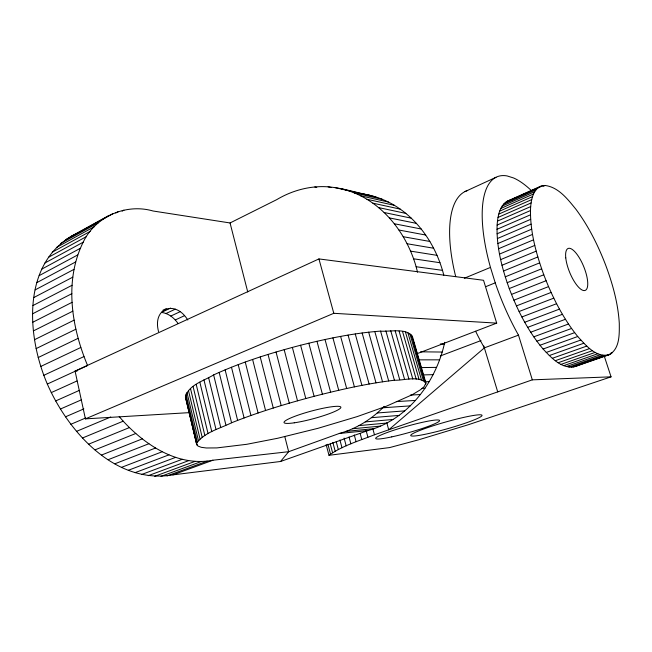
<?xml version="1.0" encoding="UTF-8"?>
<svg xmlns="http://www.w3.org/2000/svg" width="652" height="652" viewBox="0 0 652 652"><rect width="100%" height="100%" fill="white"/><g stroke="black" fill="none" stroke-linecap="round" stroke-linejoin="round"><path stroke-width="0.98" d="M609.041 354.778C595.863 357.834 585.635 345.112 577.729 336.505C562.863 318.152 552.179 296.758 543.784 274.777C536.327 254.198 530.288 232.601 530.483 210.547C530.679 201.036 532.904 185.804 545.105 185.47C558.707 187.23 567.827 199.382 575.944 209.284C588.471 226.154 597.949 245.111 605.496 264.663C612.546 283.514 618.088 303.18 619.286 323.351C619.343 334.06 620.003 348.942 609.041 354.778L575.504 366.416C562.22 369.863 551.282 357.736 543.108 349.024C528.096 331.265 517.435 310.222 509.253 288.559C501.975 268.249 496.278 246.806 497.126 225.054C497.786 215.771 499.848 202.951 510.32 200.017M412.659 338.559C409.904 326.954 389.122 332.08 380.564 331.11C353.514 333.09 326.864 338.681 300.596 345.234C270.947 352.96 241.501 362.072 213.628 374.916C204.011 380.89 188.436 384.802 185.421 397.044L196.66 444.281L198.021 446.09L201.289 447.321L206.342 447.981L216.904 447.908L246.766 444.297L277.695 438.258L317.94 428.323L357.296 416.563L386.171 406.302L412.3 394.696L420.646 389.643L424.126 386.685L425.919 383.026L412.243 335.878M444.721 342.259C436.164 381.909 408.095 419.733 367.72 430.63L280.572 461.477L172.943 474.868C115.184 484.705 68.321 431.983 47.327 384.044L87.58 365.536C71.508 327.149 64.043 280.898 83.171 242.21C95.249 216.586 125.983 203.139 153.073 211.003L230.058 222.96L276.782 199.61C290.246 191.574 305.731 186.839 321.444 186.627C337.842 186.415 353.514 192.112 369.44 195.192C375.976 196.774 382.317 199.08 388.364 202.03C416.856 216.309 436.188 244.834 443.816 275.274M47.327 384.044C27.384 337.687 21.304 267.141 70.563 236.652L108.012 215.999M196.66 444.281L185.412 395.617M196.733 443.164C204.777 432.072 219.781 428.657 231.566 422.781C258.428 412.08 286.163 403.694 314.109 396.326C340.556 389.537 367.28 383.49 394.419 380.238C403.938 380.621 418.6 375.291 425.919 383.026M280.572 461.477L288.665 451.697L339.317 433.458C356.416 428.788 371.933 419.065 384.215 406.359M604.135 355.731L611.063 376.84L532.317 379.847L518.487 335.136L484.395 347.866L388.739 429.815L386.864 423.067M326.139 444.55L328.983 455.308C342.61 445.609 359.065 440.874 374.468 434.778L532.317 379.847M187.784 320.018C175.551 299.749 152.16 307.638 158.558 331.656M65.567 239.757L113.114 213.506M115.771 213.017L118.428 211.558M60.815 243.383L98.517 222.625M122.144 211.118L123.913 210.148M56.357 247.532L94.19 226.749M52.201 252.194L90.172 231.395M48.387 257.353L86.488 236.554M44.931 262.984L83.171 242.21M41.858 269.08L80.245 248.347M39.185 275.617L77.718 254.94M36.952 282.56L75.624 261.957M35.159 289.887L73.978 269.374M33.822 297.556L72.788 277.157M32.967 305.543L72.079 285.266M32.6 313.791L71.85 293.661M32.722 322.275L72.111 302.308M33.342 330.939L72.869 311.143M34.466 339.733L74.124 320.132M70.563 236.652L75.795 234.084M575.504 366.416L577.428 365.47M36.08 348.624L75.868 329.219M38.183 357.549L78.093 338.355M40.766 366.457L80.799 347.483M162.902 310.238L166.252 308.657M170.604 308.086L161.403 312.414C168.363 313.18 174.182 317.899 178.061 323.506M166.113 313.457L175.29 309.154M43.823 375.307L83.969 356.562M170.848 316.024L180.017 311.754M175.29 319.936L184.459 315.707M464.99 191.574L496.009 177.303M188.901 412.659L85.412 418.869L75.078 371.094L318.942 258.925L483.539 280.287L496.694 323.131L416.864 353.767M51.263 392.61L76.936 380.988M55.607 400.972L79.503 390.32M507.012 201.281L541.078 186.081M543.026 185.6L511.005 199.838L512.464 199.716M505.227 202.544L537.598 188.143M543.279 186.276L545.105 185.47M503.588 204.157L536.083 189.724M502.113 206.13L534.73 191.664M500.817 208.453L533.556 193.962M499.693 211.118L532.554 196.611M498.756 214.125L531.739 199.602M60.334 409.065L81.516 399.774M498.014 217.458L531.127 202.935M497.468 221.109L530.704 206.586M497.126 225.054L530.483 210.547M496.995 229.292L530.475 214.81M65.42 416.856L83.864 408.885M497.068 233.799L530.671 219.341M497.362 238.559L531.078 224.133M70.823 424.305L85.599 418.013M497.867 243.538L531.698 229.162M85.412 418.869L333.791 313.302L496.694 323.131M498.584 248.73L532.521 234.402M76.52 431.363L110.734 417.019M499.513 254.093L533.556 239.822M500.646 259.618L534.787 245.413M464.379 278.217L490.467 267.41A115.958 42.209 67.9 0 1 507.191 175.958L513.556 177.963A115.958 42.209 67.9 0 1 530.834 190.066M82.478 437.997L123.204 421.168C145.624 445.495 178.412 466.93 212.935 460.214L288.665 451.697L284.875 436.905M501.991 265.266L536.221 251.134M503.523 271.02L537.843 256.961M88.656 444.175L129.406 427.573M505.259 276.839L539.652 262.87M485.87 286.635L495.235 282.838L490.467 267.41M507.166 282.699L541.641 268.811M95.013 449.864L135.779 433.482M509.253 288.559L543.784 274.777M101.533 455.047L142.291 438.869M511.494 294.411L546.091 280.719M513.898 300.197L548.536 286.611M108.159 459.693L148.909 443.719M516.433 305.91L551.111 292.43M114.858 463.792L155.583 448.005M519.098 311.509L553.801 298.135M121.598 467.321L162.283 451.714M521.869 316.97L556.596 303.702M128.338 470.279L168.982 454.835M524.738 322.259L559.481 309.097M440.328 355.951L481.005 340.564M135.054 472.659L175.632 457.37M527.688 327.345L562.432 314.297M141.704 474.46L182.21 459.301M530.704 332.218L565.447 319.276M148.257 475.675L188.681 460.646M154.687 476.319L195.013 461.396M533.776 336.839L568.495 324.011M160.962 476.384L201.191 461.567M167.051 475.903L207.165 461.168M536.873 341.192L571.568 328.469M172.943 474.868L212.935 460.214M539.995 345.258L574.656 332.642M543.108 349.024L577.729 336.505M546.221 352.463L580.785 340.042M549.294 355.56L583.801 343.237M552.326 358.307L586.767 346.082M555.3 360.703L589.669 348.559M558.21 362.724L592.489 350.662M561.022 364.378L595.211 352.39M563.744 365.65L597.835 353.743M566.352 366.554L600.345 354.704M568.846 367.076L602.733 355.291M610.582 353.278L612.481 352.618M571.209 367.223L604.983 355.495M573.426 367.003L610.842 353.873M611.063 376.84L468.242 424.762L418.657 439.798L389.635 447.582L328.983 455.308M339.317 433.458L367.72 430.63M345.976 431.388L374.232 428.625M352.545 428.763L380.646 426.09M358.983 425.601L386.938 423.042M365.275 421.909L393.075 419.481M371.371 417.696L399.032 415.422M377.247 412.977L404.762 410.882M382.879 407.777L410.255 405.878M396.302 401.608L415.471 400.426M410.344 395.088L420.385 394.55M421.974 388.413L424.974 388.274M425.226 381.779L429.212 381.64M423.156 374.9L433.067 374.664M420.727 367.589L436.53 367.378M75.078 371.094L77.107 371.07M418.902 359.855L439.57 359.831M420.589 351.819L442.178 352.047M440.279 343.971L444.346 344.069M361.086 193.742L362.952 193.954M341.403 188.803C378.869 197.507 405.968 230.857 416.123 266.741L442.512 270.36M413.531 258.795L439.978 262.723M410.499 251.11L437.011 255.331M407.044 243.734L433.629 248.233M403.18 236.7L429.855 241.46M398.942 230.026L425.707 235.038M363.881 194.133L369.44 195.192M394.338 223.758L421.216 228.999M389.407 217.915L416.392 223.359M384.175 212.519L411.273 218.159M378.657 207.597L405.886 213.408M372.895 203.171L400.246 209.129M314.794 186.969L316.766 187.409M366.913 199.243L394.403 205.331M360.743 195.836L388.364 202.03M334.778 187.54L375.854 196.953M328.111 186.814L331.045 187.483M354.411 192.959L382.17 199.235M119.21 416.595L123.204 421.168M185.421 397.044L197.1 445.259M483.784 345.951L497.721 391.901M413.775 342.439L417.133 354.069M417.688 356.008L421.045 367.647M421.599 369.586L423.001 374.435M423.564 376.375L425.797 384.134M411.298 334.72L424.697 381.192M409.863 333.702L423.335 380.475M407.924 332.822L421.469 379.896M405.479 332.088L419.089 379.472M402.537 331.509L416.204 379.195M399.089 331.094L412.814 379.081M395.161 330.841L408.926 379.122M390.752 330.76L404.558 379.325M385.878 330.849L399.717 379.7M380.564 331.11L394.419 380.238M374.81 331.558L388.682 380.939M368.665 332.178L382.537 381.811M362.137 332.976L376 382.846M355.258 333.946L369.113 384.036M348.078 335.095L361.909 385.381M372.854 428.918L374.468 434.778M340.613 336.408L354.411 386.88M366.049 430.361L367.907 437.166M318.942 258.925L333.791 313.302M360.197 433.67L361.778 439.481M332.919 337.883L346.677 388.519M354.272 434.966L356.098 441.714M325.022 339.513L338.73 390.295M349.048 436.987L350.89 443.841M344.093 438.071L346.188 445.862M316.97 341.281L330.621 392.186M339.92 440.018L341.99 447.761M336.228 441.689L338.323 449.546M308.82 343.197L322.406 394.207M332.846 442.406L335.177 451.192M330.262 443.979L332.577 452.708M327.907 444.24L330.515 454.077M300.596 345.234L314.109 396.326M292.365 347.394L305.796 398.535M416.123 266.741L417.541 272.194M284.166 349.651L297.516 400.825M276.04 352.007L289.301 403.18M268.045 354.435L281.208 405.593M230.058 222.96L247.744 291.974M260.221 356.929L273.278 408.046M252.609 359.464L265.568 410.515M245.258 362.039L258.102 413.001M238.2 364.639L250.938 415.487M231.476 367.239L244.101 417.956M225.119 369.823L237.63 420.393M219.162 372.39L231.566 422.781M213.628 374.916L225.918 425.12M208.55 377.394L220.735 427.386M203.946 379.814L216.016 429.57M199.83 382.153L211.794 431.673M196.211 384.403L208.07 433.67M193.106 386.563L204.867 435.56M190.523 388.616L202.185 437.337M188.469 390.556L200.034 438.992M186.928 392.374L198.412 440.516M185.918 394.061L197.311 441.909M484.395 347.866A114.076 44.523 68 0 1 475.634 331.265M455.707 276.611A114.076 44.523 68 0 1 467.688 190.49M518.487 335.136A115.958 42.209 67.9 0 1 495.235 282.838M422.349 429.505L420.638 430.149A37.017 3.48 -15.8 0 0 415.585 435.895A37.017 3.48 -15.8 0 0 455.186 426.449L457.354 425.772A37.017 3.48 -15.8 0 0 477.15 414.957A37.017 3.48 -15.8 0 0 422.349 429.505M391.762 436.881A33.17 3.309 -15.7 0 0 439.587 420.613A33.17 3.309 -15.7 0 0 391.567 430.98A33.17 3.309 -15.7 0 0 391.762 436.881M565.765 257.874A22.633 7.588 67.8 0 0 583.719 290.556A22.633 7.588 67.8 0 0 580.524 259.871A22.633 7.588 67.8 0 0 565.765 257.874M294.256 422.814A29.454 3.945 -15.1 0 0 340.474 408.136A29.454 3.945 -15.1 0 0 302.528 413.661A29.454 3.945 -15.1 0 0 294.256 422.814"/></g></svg>
